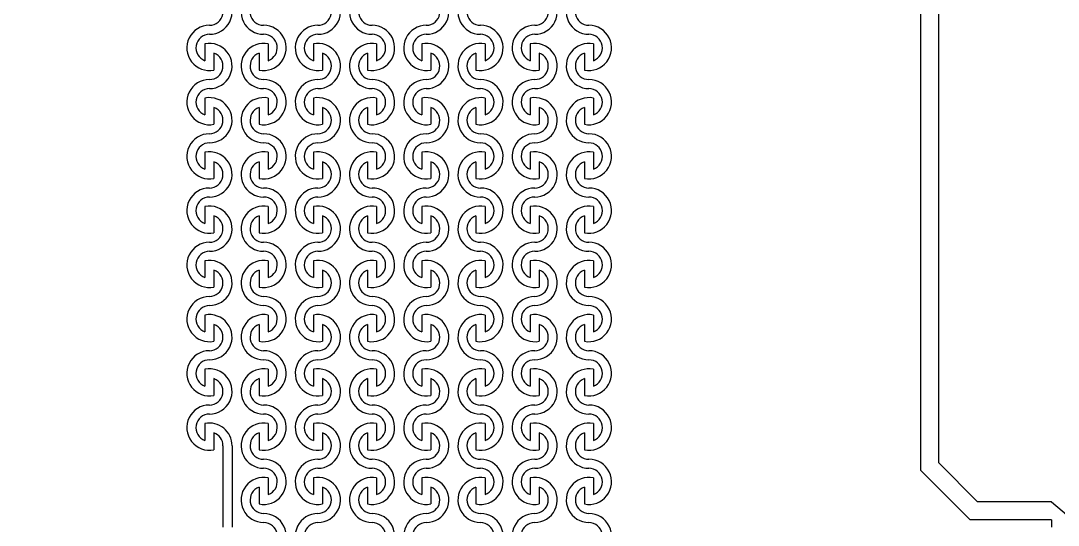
# Model space of a CAD drawing. Header units: millimetres. Extents: x 45556 to 173556, y 25313 to 153313.
# Drawn here: x 132211 to 137952, y 75423 to 78213 of the extents above; entities that cross this region are included whole.
import ezdxf

# ---------------------------------------------------------------- set-up
doc = ezdxf.new("R2010")
doc.units = ezdxf.units.MM
doc.layers.add('CLEAR', color=140, linetype='Continuous')

msp = doc.modelspace()

# ---------------------------------------------------------------- linework, layer by layer
for radius in [25000, 15000]:
    msp.add_circle((127056.2, 75313.2), radius)
at = {"layer": 'CLEAR'}
for p, q in [((137291.9, 75767.5), (137291.9, 81454.7)), ((137191.9, 75726.1), (137191.9, 81413.2)), ((133229.8, 78085.7), (133229.8, 77992.5)), ((133229.8, 78085.7), (133229.8, 77992.5)), ((133229.8, 78085.7), (133229.8, 77992.5)), ((133229.8, 78085.7), (133229.8, 77992.5)), ((133279.8, 78033.9), (133279.8, 77940.8)), ((133279.8, 78033.9), (133279.8, 77940.8)), ((133279.8, 78033.9), (133279.8, 77940.8)), ((133279.8, 78033.9), (133279.8, 77940.8)), ((133529.8, 78033.9), (133529.8, 77940.8)), ((133529.8, 78033.9), (133529.8, 77940.8)), ((133529.8, 78033.9), (133529.8, 77940.8)), ((133529.8, 78033.9), (133529.8, 77940.8)), ((133579.8, 78085.7), (133579.8, 77992.5)), ((133579.8, 78085.7), (133579.8, 77992.5)), ((133579.8, 78085.7), (133579.8, 77992.5)), ((133579.8, 78085.7), (133579.8, 77992.5)), ((133829.8, 78085.7), (133829.8, 77992.5)), ((133829.8, 78085.7), (133829.8, 77992.5)), ((133829.8, 78085.7), (133829.8, 77992.5)), ((133829.8, 78085.7), (133829.8, 77992.5)), ((133879.8, 78033.9), (133879.8, 77940.8)), ((133879.8, 78033.9), (133879.8, 77940.8)), ((133879.8, 78033.9), (133879.8, 77940.8)), ((133879.8, 78033.9), (133879.8, 77940.8)), ((134129.8, 78033.9), (134129.8, 77940.8)), ((134129.8, 78033.9), (134129.8, 77940.8)), ((134129.8, 78033.9), (134129.8, 77940.8)), ((134129.8, 78033.9), (134129.8, 77940.8)), ((134179.8, 78085.7), (134179.8, 77992.5)), ((134179.8, 78085.7), (134179.8, 77992.5)), ((134179.8, 78085.7), (134179.8, 77992.5)), ((134179.8, 78085.7), (134179.8, 77992.5)), ((134429.8, 78085.7), (134429.8, 77992.5)), ((134429.8, 78085.7), (134429.8, 77992.5)), ((134429.8, 78085.7), (134429.8, 77992.5)), ((134429.8, 78085.7), (134429.8, 77992.5)), ((134479.8, 78033.9), (134479.8, 77940.8)), ((134479.8, 78033.9), (134479.8, 77940.8)), ((134479.8, 78033.9), (134479.8, 77940.8)), ((134479.8, 78033.9), (134479.8, 77940.8)), ((134729.8, 78033.9), (134729.8, 77940.8)), ((134729.8, 78033.9), (134729.8, 77940.8)), ((134729.8, 78033.9), (134729.8, 77940.8)), ((134729.8, 78033.9), (134729.8, 77940.8)), ((134779.8, 78085.7), (134779.8, 77992.5)), ((134779.8, 78085.7), (134779.8, 77992.5)), ((134779.8, 78085.7), (134779.8, 77992.5)), ((134779.8, 78085.7), (134779.8, 77992.5)), ((135029.8, 78085.7), (135029.8, 77992.5)), ((135029.8, 78085.7), (135029.8, 77992.5)), ((135029.8, 78085.7), (135029.8, 77992.5)), ((135029.8, 78085.7), (135029.8, 77992.5)), ((135079.8, 78033.9), (135079.8, 77940.8)), ((135079.8, 78033.9), (135079.8, 77940.8)), ((135079.8, 78033.9), (135079.8, 77940.8)), ((135079.8, 78033.9), (135079.8, 77940.8)), ((135329.8, 78033.9), (135329.8, 77940.8)), ((135329.8, 78033.9), (135329.8, 77940.8)), ((135329.8, 78033.9), (135329.8, 77940.8)), ((135329.8, 78033.9), (135329.8, 77940.8)), ((135379.8, 78085.7), (135379.8, 77992.5)), ((135379.8, 78085.7), (135379.8, 77992.5)), ((135379.8, 78085.7), (135379.8, 77992.5)), ((135379.8, 78085.7), (135379.8, 77992.5)), ((133229.8, 77785.7), (133229.8, 77692.5)), ((133229.8, 77785.7), (133229.8, 77692.5)), ((133229.8, 77785.7), (133229.8, 77692.5)), ((133229.8, 77785.7), (133229.8, 77692.5)), ((133579.8, 77785.7), (133579.8, 77692.5)), ((133579.8, 77785.7), (133579.8, 77692.5)), ((133579.8, 77785.7), (133579.8, 77692.5)), ((133579.8, 77785.7), (133579.8, 77692.5)), ((133829.8, 77785.7), (133829.8, 77692.5)), ((133829.8, 77785.7), (133829.8, 77692.5)), ((133829.8, 77785.7), (133829.8, 77692.5)), ((133829.8, 77785.7), (133829.8, 77692.5)), ((134179.8, 77785.7), (134179.8, 77692.5)), ((134179.8, 77785.7), (134179.8, 77692.5)), ((134179.8, 77785.7), (134179.8, 77692.5)), ((134179.8, 77785.7), (134179.8, 77692.5)), ((134429.8, 77785.7), (134429.8, 77692.5)), ((134429.8, 77785.7), (134429.8, 77692.5)), ((134429.8, 77785.7), (134429.8, 77692.5)), ((134429.8, 77785.7), (134429.8, 77692.5)), ((134779.8, 77785.7), (134779.8, 77692.5)), ((134779.8, 77785.7), (134779.8, 77692.5)), ((134779.8, 77785.7), (134779.8, 77692.5)), ((134779.8, 77785.7), (134779.8, 77692.5)), ((135029.8, 77785.7), (135029.8, 77692.5)), ((135029.8, 77785.7), (135029.8, 77692.5)), ((135029.8, 77785.7), (135029.8, 77692.5)), ((135029.8, 77785.7), (135029.8, 77692.5)), ((135379.8, 77785.7), (135379.8, 77692.5)), ((135379.8, 77785.7), (135379.8, 77692.5)), ((135379.8, 77785.7), (135379.8, 77692.5)), ((135379.8, 77785.7), (135379.8, 77692.5)), ((133279.8, 77733.9), (133279.8, 77640.8)), ((133279.8, 77733.9), (133279.8, 77640.8)), ((133279.8, 77733.9), (133279.8, 77640.8)), ((133279.8, 77733.9), (133279.8, 77640.8)), ((133529.8, 77733.9), (133529.8, 77640.8)), ((133529.8, 77733.9), (133529.8, 77640.8)), ((133529.8, 77733.9), (133529.8, 77640.8)), ((133529.8, 77733.9), (133529.8, 77640.8)), ((133879.8, 77733.9), (133879.8, 77640.8)), ((133879.8, 77733.9), (133879.8, 77640.8)), ((133879.8, 77733.9), (133879.8, 77640.8)), ((133879.8, 77733.9), (133879.8, 77640.8)), ((134129.8, 77733.9), (134129.8, 77640.8)), ((134129.8, 77733.9), (134129.8, 77640.8)), ((134129.8, 77733.9), (134129.8, 77640.8)), ((134129.8, 77733.9), (134129.8, 77640.8)), ((134479.8, 77733.9), (134479.8, 77640.8)), ((134479.8, 77733.9), (134479.8, 77640.8)), ((134479.8, 77733.9), (134479.8, 77640.8)), ((134479.8, 77733.9), (134479.8, 77640.8)), ((134729.8, 77733.9), (134729.8, 77640.8)), ((134729.8, 77733.9), (134729.8, 77640.8)), ((134729.8, 77733.9), (134729.8, 77640.8)), ((134729.8, 77733.9), (134729.8, 77640.8)), ((135079.8, 77733.9), (135079.8, 77640.8)), ((135079.8, 77733.9), (135079.8, 77640.8)), ((135079.8, 77733.9), (135079.8, 77640.8)), ((135079.8, 77733.9), (135079.8, 77640.8)), ((135329.8, 77733.9), (135329.8, 77640.8)), ((135329.8, 77733.9), (135329.8, 77640.8)), ((135329.8, 77733.9), (135329.8, 77640.8)), ((135329.8, 77733.9), (135329.8, 77640.8)), ((133229.8, 77485.7), (133229.8, 77392.5)), ((133229.8, 77485.7), (133229.8, 77392.5)), ((133229.8, 77485.7), (133229.8, 77392.5)), ((133229.8, 77485.7), (133229.8, 77392.5)), ((133579.8, 77485.7), (133579.8, 77392.5)), ((133579.8, 77485.7), (133579.8, 77392.5)), ((133579.8, 77485.7), (133579.8, 77392.5)), ((133579.8, 77485.7), (133579.8, 77392.5)), ((133829.8, 77485.7), (133829.8, 77392.5)), ((133829.8, 77485.7), (133829.8, 77392.5)), ((133829.8, 77485.7), (133829.8, 77392.5)), ((133829.8, 77485.7), (133829.8, 77392.5)), ((134179.8, 77485.7), (134179.8, 77392.5)), ((134179.8, 77485.7), (134179.8, 77392.5)), ((134179.8, 77485.7), (134179.8, 77392.5)), ((134179.8, 77485.7), (134179.8, 77392.5)), ((134429.8, 77485.7), (134429.8, 77392.5)), ((134429.8, 77485.7), (134429.8, 77392.5)), ((134429.8, 77485.7), (134429.8, 77392.5)), ((134429.8, 77485.7), (134429.8, 77392.5)), ((134779.8, 77485.7), (134779.8, 77392.5)), ((134779.8, 77485.7), (134779.8, 77392.5)), ((134779.8, 77485.7), (134779.8, 77392.5)), ((134779.8, 77485.7), (134779.8, 77392.5)), ((135029.8, 77485.7), (135029.8, 77392.5)), ((135029.8, 77485.7), (135029.8, 77392.5)), ((135029.8, 77485.7), (135029.8, 77392.5)), ((135029.8, 77485.7), (135029.8, 77392.5)), ((135379.8, 77485.7), (135379.8, 77392.5)), ((135379.8, 77485.7), (135379.8, 77392.5)), ((135379.8, 77485.7), (135379.8, 77392.5)), ((135379.8, 77485.7), (135379.8, 77392.5)), ((133279.8, 77433.9), (133279.8, 77340.8)), ((133279.8, 77433.9), (133279.8, 77340.8)), ((133279.8, 77433.9), (133279.8, 77340.8)), ((133279.8, 77433.9), (133279.8, 77340.8)), ((133529.8, 77433.9), (133529.8, 77340.8)), ((133529.8, 77433.9), (133529.8, 77340.8)), ((133529.8, 77433.9), (133529.8, 77340.8)), ((133529.8, 77433.9), (133529.8, 77340.8)), ((133879.8, 77433.9), (133879.8, 77340.8)), ((133879.8, 77433.9), (133879.8, 77340.8)), ((133879.8, 77433.9), (133879.8, 77340.8)), ((133879.8, 77433.9), (133879.8, 77340.8)), ((134129.8, 77433.9), (134129.8, 77340.8)), ((134129.8, 77433.9), (134129.8, 77340.8)), ((134129.8, 77433.9), (134129.8, 77340.8)), ((134129.8, 77433.9), (134129.8, 77340.8)), ((134479.8, 77433.9), (134479.8, 77340.8)), ((134479.8, 77433.9), (134479.8, 77340.8)), ((134479.8, 77433.9), (134479.8, 77340.8)), ((134479.8, 77433.9), (134479.8, 77340.8)), ((134729.8, 77433.9), (134729.8, 77340.8)), ((134729.8, 77433.9), (134729.8, 77340.8)), ((134729.8, 77433.9), (134729.8, 77340.8)), ((134729.8, 77433.9), (134729.8, 77340.8)), ((135079.8, 77433.9), (135079.8, 77340.8)), ((135079.8, 77433.9), (135079.8, 77340.8)), ((135079.8, 77433.9), (135079.8, 77340.8)), ((135079.8, 77433.9), (135079.8, 77340.8)), ((135329.8, 77433.9), (135329.8, 77340.8)), ((135329.8, 77433.9), (135329.8, 77340.8)), ((135329.8, 77433.9), (135329.8, 77340.8)), ((135329.8, 77433.9), (135329.8, 77340.8)), ((133229.8, 77185.7), (133229.8, 77092.5)), ((133229.8, 77185.7), (133229.8, 77092.5)), ((133229.8, 77185.7), (133229.8, 77092.5)), ((133229.8, 77185.7), (133229.8, 77092.5)), ((133579.8, 77185.7), (133579.8, 77092.5)), ((133579.8, 77185.7), (133579.8, 77092.5)), ((133579.8, 77185.7), (133579.8, 77092.5)), ((133579.8, 77185.7), (133579.8, 77092.5)), ((133829.8, 77185.7), (133829.8, 77092.5)), ((133829.8, 77185.7), (133829.8, 77092.5)), ((133829.8, 77185.7), (133829.8, 77092.5)), ((133829.8, 77185.7), (133829.8, 77092.5)), ((134179.8, 77185.7), (134179.8, 77092.5)), ((134179.8, 77185.7), (134179.8, 77092.5)), ((134179.8, 77185.7), (134179.8, 77092.5)), ((134179.8, 77185.7), (134179.8, 77092.5)), ((134429.8, 77185.7), (134429.8, 77092.5)), ((134429.8, 77185.7), (134429.8, 77092.5)), ((134429.8, 77185.7), (134429.8, 77092.5)), ((134429.8, 77185.7), (134429.8, 77092.5)), ((134779.8, 77185.7), (134779.8, 77092.5)), ((134779.8, 77185.7), (134779.8, 77092.5)), ((134779.8, 77185.7), (134779.8, 77092.5)), ((134779.8, 77185.7), (134779.8, 77092.5)), ((135029.8, 77185.7), (135029.8, 77092.5)), ((135029.8, 77185.7), (135029.8, 77092.5)), ((135029.8, 77185.7), (135029.8, 77092.5)), ((135029.8, 77185.7), (135029.8, 77092.5)), ((135379.8, 77185.7), (135379.8, 77092.5)), ((135379.8, 77185.7), (135379.8, 77092.5)), ((135379.8, 77185.7), (135379.8, 77092.5)), ((135379.8, 77185.7), (135379.8, 77092.5)), ((133279.8, 77133.9), (133279.8, 77040.8)), ((133279.8, 77133.9), (133279.8, 77040.8)), ((133279.8, 77133.9), (133279.8, 77040.8)), ((133279.8, 77133.9), (133279.8, 77040.8)), ((133529.8, 77133.9), (133529.8, 77040.8)), ((133529.8, 77133.9), (133529.8, 77040.8)), ((133529.8, 77133.9), (133529.8, 77040.8)), ((133529.8, 77133.9), (133529.8, 77040.8)), ((133879.8, 77133.9), (133879.8, 77040.8)), ((133879.8, 77133.9), (133879.8, 77040.8)), ((133879.8, 77133.9), (133879.8, 77040.8)), ((133879.8, 77133.9), (133879.8, 77040.8)), ((134129.8, 77133.9), (134129.8, 77040.8)), ((134129.8, 77133.9), (134129.8, 77040.8)), ((134129.8, 77133.9), (134129.8, 77040.8)), ((134129.8, 77133.9), (134129.8, 77040.8)), ((134479.8, 77133.9), (134479.8, 77040.8)), ((134479.8, 77133.9), (134479.8, 77040.8)), ((134479.8, 77133.9), (134479.8, 77040.8)), ((134479.8, 77133.9), (134479.8, 77040.8)), ((134729.8, 77133.9), (134729.8, 77040.8)), ((134729.8, 77133.9), (134729.8, 77040.8)), ((134729.8, 77133.9), (134729.8, 77040.8)), ((134729.8, 77133.9), (134729.8, 77040.8)), ((135079.8, 77133.9), (135079.8, 77040.8)), ((135079.8, 77133.9), (135079.8, 77040.8)), ((135079.8, 77133.9), (135079.8, 77040.8)), ((135079.8, 77133.9), (135079.8, 77040.8)), ((135329.8, 77133.9), (135329.8, 77040.8)), ((135329.8, 77133.9), (135329.8, 77040.8)), ((135329.8, 77133.9), (135329.8, 77040.8)), ((135329.8, 77133.9), (135329.8, 77040.8)), ((133229.8, 76885.7), (133229.8, 76792.5)), ((133229.8, 76885.7), (133229.8, 76792.5)), ((133229.8, 76885.7), (133229.8, 76792.5)), ((133229.8, 76885.7), (133229.8, 76792.5)), ((133579.8, 76885.7), (133579.8, 76792.5)), ((133579.8, 76885.7), (133579.8, 76792.5)), ((133579.8, 76885.7), (133579.8, 76792.5)), ((133579.8, 76885.7), (133579.8, 76792.5)), ((133829.8, 76885.7), (133829.8, 76792.5)), ((133829.8, 76885.7), (133829.8, 76792.5)), ((133829.8, 76885.7), (133829.8, 76792.5)), ((133829.8, 76885.7), (133829.8, 76792.5)), ((134179.8, 76885.7), (134179.8, 76792.5)), ((134179.8, 76885.7), (134179.8, 76792.5)), ((134179.8, 76885.7), (134179.8, 76792.5)), ((134179.8, 76885.7), (134179.8, 76792.5)), ((134429.8, 76885.7), (134429.8, 76792.5)), ((134429.8, 76885.7), (134429.8, 76792.5)), ((134429.8, 76885.7), (134429.8, 76792.5)), ((134429.8, 76885.7), (134429.8, 76792.5)), ((134779.8, 76885.7), (134779.8, 76792.5)), ((134779.8, 76885.7), (134779.8, 76792.5)), ((134779.8, 76885.7), (134779.8, 76792.5)), ((134779.8, 76885.7), (134779.8, 76792.5)), ((135029.8, 76885.7), (135029.8, 76792.5)), ((135029.8, 76885.7), (135029.8, 76792.5)), ((135029.8, 76885.7), (135029.8, 76792.5)), ((135029.8, 76885.7), (135029.8, 76792.5)), ((135379.8, 76885.7), (135379.8, 76792.5)), ((135379.8, 76885.7), (135379.8, 76792.5)), ((135379.8, 76885.7), (135379.8, 76792.5)), ((135379.8, 76885.7), (135379.8, 76792.5)), ((133279.8, 76833.9), (133279.8, 76740.8)), ((133279.8, 76833.9), (133279.8, 76740.8)), ((133279.8, 76833.9), (133279.8, 76740.8)), ((133279.8, 76833.9), (133279.8, 76740.8)), ((133529.8, 76833.9), (133529.8, 76740.8)), ((133529.8, 76833.9), (133529.8, 76740.8)), ((133529.8, 76833.9), (133529.8, 76740.8)), ((133529.8, 76833.9), (133529.8, 76740.8)), ((133879.8, 76833.9), (133879.8, 76740.8)), ((133879.8, 76833.9), (133879.8, 76740.8)), ((133879.8, 76833.9), (133879.8, 76740.8)), ((133879.8, 76833.9), (133879.8, 76740.8)), ((134129.8, 76833.9), (134129.8, 76740.8)), ((134129.8, 76833.9), (134129.8, 76740.8)), ((134129.8, 76833.9), (134129.8, 76740.8)), ((134129.8, 76833.9), (134129.8, 76740.8)), ((134479.8, 76833.9), (134479.8, 76740.8)), ((134479.8, 76833.9), (134479.8, 76740.8)), ((134479.8, 76833.9), (134479.8, 76740.8)), ((134479.8, 76833.9), (134479.8, 76740.8)), ((134729.8, 76833.9), (134729.8, 76740.8)), ((134729.8, 76833.9), (134729.8, 76740.8)), ((134729.8, 76833.9), (134729.8, 76740.8)), ((134729.8, 76833.9), (134729.8, 76740.8)), ((135079.8, 76833.9), (135079.8, 76740.8)), ((135079.8, 76833.9), (135079.8, 76740.8)), ((135079.8, 76833.9), (135079.8, 76740.8)), ((135079.8, 76833.9), (135079.8, 76740.8)), ((135329.8, 76833.9), (135329.8, 76740.8)), ((135329.8, 76833.9), (135329.8, 76740.8)), ((135329.8, 76833.9), (135329.8, 76740.8)), ((135329.8, 76833.9), (135329.8, 76740.8)), ((133229.8, 76585.7), (133229.8, 76492.5)), ((133229.8, 76585.7), (133229.8, 76492.5)), ((133229.8, 76585.7), (133229.8, 76492.5)), ((133229.8, 76585.7), (133229.8, 76492.5)), ((133579.8, 76585.7), (133579.8, 76492.5)), ((133579.8, 76585.7), (133579.8, 76492.5)), ((133579.8, 76585.7), (133579.8, 76492.5)), ((133579.8, 76585.7), (133579.8, 76492.5)), ((133829.8, 76585.7), (133829.8, 76492.5)), ((133829.8, 76585.7), (133829.8, 76492.5)), ((133829.8, 76585.7), (133829.8, 76492.5)), ((133829.8, 76585.7), (133829.8, 76492.5)), ((134179.8, 76585.7), (134179.8, 76492.5)), ((134179.8, 76585.7), (134179.8, 76492.5)), ((134179.8, 76585.7), (134179.8, 76492.5)), ((134179.8, 76585.7), (134179.8, 76492.5)), ((134429.8, 76585.7), (134429.8, 76492.5)), ((134429.8, 76585.7), (134429.8, 76492.5)), ((134429.8, 76585.7), (134429.8, 76492.5)), ((134429.8, 76585.7), (134429.8, 76492.5)), ((134779.8, 76585.7), (134779.8, 76492.5)), ((134779.8, 76585.7), (134779.8, 76492.5)), ((134779.8, 76585.7), (134779.8, 76492.5)), ((134779.8, 76585.7), (134779.8, 76492.5)), ((135029.8, 76585.7), (135029.8, 76492.5)), ((135029.8, 76585.7), (135029.8, 76492.5)), ((135029.8, 76585.7), (135029.8, 76492.5)), ((135029.8, 76585.7), (135029.8, 76492.5)), ((135379.8, 76585.7), (135379.8, 76492.5)), ((135379.8, 76585.7), (135379.8, 76492.5)), ((135379.8, 76585.7), (135379.8, 76492.5)), ((135379.8, 76585.7), (135379.8, 76492.5)), ((133279.8, 76533.9), (133279.8, 76440.8)), ((133279.8, 76533.9), (133279.8, 76440.8)), ((133279.8, 76533.9), (133279.8, 76440.8)), ((133279.8, 76533.9), (133279.8, 76440.8)), ((133529.8, 76533.9), (133529.8, 76440.8)), ((133529.8, 76533.9), (133529.8, 76440.8)), ((133529.8, 76533.9), (133529.8, 76440.8)), ((133529.8, 76533.9), (133529.8, 76440.8)), ((133879.8, 76533.9), (133879.8, 76440.8)), ((133879.8, 76533.9), (133879.8, 76440.8)), ((133879.8, 76533.9), (133879.8, 76440.8)), ((133879.8, 76533.9), (133879.8, 76440.8)), ((134129.8, 76533.9), (134129.8, 76440.8)), ((134129.8, 76533.9), (134129.8, 76440.8)), ((134129.8, 76533.9), (134129.8, 76440.8)), ((134129.8, 76533.9), (134129.8, 76440.8)), ((134479.8, 76533.9), (134479.8, 76440.8)), ((134479.8, 76533.9), (134479.8, 76440.8)), ((134479.8, 76533.9), (134479.8, 76440.8)), ((134479.8, 76533.9), (134479.8, 76440.8)), ((134729.8, 76533.9), (134729.8, 76440.8)), ((134729.8, 76533.9), (134729.8, 76440.8)), ((134729.8, 76533.9), (134729.8, 76440.8)), ((134729.8, 76533.9), (134729.8, 76440.8)), ((135079.8, 76533.9), (135079.8, 76440.8)), ((135079.8, 76533.9), (135079.8, 76440.8)), ((135079.8, 76533.9), (135079.8, 76440.8)), ((135079.8, 76533.9), (135079.8, 76440.8)), ((135329.8, 76533.9), (135329.8, 76440.8)), ((135329.8, 76533.9), (135329.8, 76440.8)), ((135329.8, 76533.9), (135329.8, 76440.8)), ((135329.8, 76533.9), (135329.8, 76440.8)), ((133229.8, 76285.7), (133229.8, 76192.5)), ((133229.8, 76285.7), (133229.8, 76192.5)), ((133229.8, 76285.7), (133229.8, 76192.5)), ((133229.8, 76285.7), (133229.8, 76192.5)), ((133579.8, 76285.7), (133579.8, 76192.5)), ((133579.8, 76285.7), (133579.8, 76192.5)), ((133579.8, 76285.7), (133579.8, 76192.5)), ((133579.8, 76285.7), (133579.8, 76192.5)), ((133829.8, 76285.7), (133829.8, 76192.5)), ((133829.8, 76285.7), (133829.8, 76192.5)), ((133829.8, 76285.7), (133829.8, 76192.5)), ((133829.8, 76285.7), (133829.8, 76192.5)), ((134179.8, 76285.7), (134179.8, 76192.5)), ((134179.8, 76285.7), (134179.8, 76192.5)), ((134179.8, 76285.7), (134179.8, 76192.5)), ((134179.8, 76285.7), (134179.8, 76192.5)), ((134429.8, 76285.7), (134429.8, 76192.5)), ((134429.8, 76285.7), (134429.8, 76192.5)), ((134429.8, 76285.7), (134429.8, 76192.5)), ((134429.8, 76285.7), (134429.8, 76192.5)), ((134779.8, 76285.7), (134779.8, 76192.5)), ((134779.8, 76285.7), (134779.8, 76192.5)), ((134779.8, 76285.7), (134779.8, 76192.5)), ((134779.8, 76285.7), (134779.8, 76192.5)), ((135029.8, 76285.7), (135029.8, 76192.5)), ((135029.8, 76285.7), (135029.8, 76192.5)), ((135029.8, 76285.7), (135029.8, 76192.5)), ((135029.8, 76285.7), (135029.8, 76192.5)), ((135379.8, 76285.7), (135379.8, 76192.5)), ((135379.8, 76285.7), (135379.8, 76192.5)), ((135379.8, 76285.7), (135379.8, 76192.5)), ((135379.8, 76285.7), (135379.8, 76192.5)), ((133279.8, 76233.9), (133279.8, 76140.8)), ((133279.8, 76233.9), (133279.8, 76140.8)), ((133279.8, 76233.9), (133279.8, 76140.8)), ((133279.8, 76233.9), (133279.8, 76140.8)), ((133529.8, 76233.9), (133529.8, 76140.8)), ((133529.8, 76233.9), (133529.8, 76140.8)), ((133529.8, 76233.9), (133529.8, 76140.8)), ((133529.8, 76233.9), (133529.8, 76140.8)), ((133879.8, 76233.9), (133879.8, 76140.8)), ((133879.8, 76233.9), (133879.8, 76140.8)), ((133879.8, 76233.9), (133879.8, 76140.8)), ((133879.8, 76233.9), (133879.8, 76140.8)), ((134129.8, 76233.9), (134129.8, 76140.8)), ((134129.8, 76233.9), (134129.8, 76140.8)), ((134129.8, 76233.9), (134129.8, 76140.8)), ((134129.8, 76233.9), (134129.8, 76140.8)), ((134479.8, 76233.9), (134479.8, 76140.8)), ((134479.8, 76233.9), (134479.8, 76140.8)), ((134479.8, 76233.9), (134479.8, 76140.8)), ((134479.8, 76233.9), (134479.8, 76140.8)), ((134729.8, 76233.9), (134729.8, 76140.8)), ((134729.8, 76233.9), (134729.8, 76140.8)), ((134729.8, 76233.9), (134729.8, 76140.8)), ((134729.8, 76233.9), (134729.8, 76140.8)), ((135079.8, 76233.9), (135079.8, 76140.8)), ((135079.8, 76233.9), (135079.8, 76140.8)), ((135079.8, 76233.9), (135079.8, 76140.8)), ((135079.8, 76233.9), (135079.8, 76140.8)), ((135329.8, 76233.9), (135329.8, 76140.8)), ((135329.8, 76233.9), (135329.8, 76140.8)), ((135329.8, 76233.9), (135329.8, 76140.8)), ((135329.8, 76233.9), (135329.8, 76140.8)), ((133229.8, 75985.7), (133229.8, 75892.5)), ((133229.8, 75985.7), (133229.8, 75892.5)), ((133229.8, 75985.7), (133229.8, 75892.5)), ((133229.8, 75985.7), (133229.8, 75892.5)), ((133579.8, 75985.7), (133579.8, 75892.5)), ((133579.8, 75985.7), (133579.8, 75892.5)), ((133579.8, 75985.7), (133579.8, 75892.5)), ((133579.8, 75985.7), (133579.8, 75892.5)), ((133829.8, 75985.7), (133829.8, 75892.5)), ((133829.8, 75985.7), (133829.8, 75892.5)), ((133829.8, 75985.7), (133829.8, 75892.5)), ((133829.8, 75985.7), (133829.8, 75892.5)), ((134179.8, 75985.7), (134179.8, 75892.5)), ((134179.8, 75985.7), (134179.8, 75892.5)), ((134179.8, 75985.7), (134179.8, 75892.5)), ((134179.8, 75985.7), (134179.8, 75892.5)), ((134429.8, 75985.7), (134429.8, 75892.5)), ((134429.8, 75985.7), (134429.8, 75892.5)), ((134429.8, 75985.7), (134429.8, 75892.5)), ((134429.8, 75985.7), (134429.8, 75892.5)), ((134779.8, 75985.7), (134779.8, 75892.5)), ((134779.8, 75985.7), (134779.8, 75892.5)), ((134779.8, 75985.7), (134779.8, 75892.5)), ((134779.8, 75985.7), (134779.8, 75892.5)), ((135029.8, 75985.7), (135029.8, 75892.5)), ((135029.8, 75985.7), (135029.8, 75892.5)), ((135029.8, 75985.7), (135029.8, 75892.5)), ((135029.8, 75985.7), (135029.8, 75892.5)), ((135379.8, 75985.7), (135379.8, 75892.5)), ((135379.8, 75985.7), (135379.8, 75892.5)), ((135379.8, 75985.7), (135379.8, 75892.5)), ((135379.8, 75985.7), (135379.8, 75892.5)), ((133279.8, 75933.9), (133279.8, 75840.8)), ((133279.8, 75933.9), (133279.8, 75840.8)), ((133279.8, 75933.9), (133279.8, 75840.8)), ((133279.8, 75933.9), (133279.8, 75840.8)), ((133529.8, 75933.9), (133529.8, 75840.8)), ((133529.8, 75933.9), (133529.8, 75840.8)), ((133529.8, 75933.9), (133529.8, 75840.8)), ((133529.8, 75933.9), (133529.8, 75840.8)), ((133879.8, 75933.9), (133879.8, 75840.8)), ((133879.8, 75933.9), (133879.8, 75840.8)), ((133879.8, 75933.9), (133879.8, 75840.8)), ((133879.8, 75933.9), (133879.8, 75840.8)), ((134129.8, 75933.9), (134129.8, 75840.8)), ((134129.8, 75933.9), (134129.8, 75840.8)), ((134129.8, 75933.9), (134129.8, 75840.8)), ((134129.8, 75933.9), (134129.8, 75840.8)), ((134479.8, 75933.9), (134479.8, 75840.8)), ((134479.8, 75933.9), (134479.8, 75840.8)), ((134479.8, 75933.9), (134479.8, 75840.8)), ((134479.8, 75933.9), (134479.8, 75840.8)), ((134729.8, 75933.9), (134729.8, 75840.8)), ((134729.8, 75933.9), (134729.8, 75840.8)), ((134729.8, 75933.9), (134729.8, 75840.8)), ((134729.8, 75933.9), (134729.8, 75840.8)), ((135079.8, 75933.9), (135079.8, 75840.8)), ((135079.8, 75933.9), (135079.8, 75840.8)), ((135079.8, 75933.9), (135079.8, 75840.8)), ((135079.8, 75933.9), (135079.8, 75840.8)), ((135329.8, 75933.9), (135329.8, 75840.8)), ((135329.8, 75933.9), (135329.8, 75840.8)), ((135329.8, 75933.9), (135329.8, 75840.8)), ((135329.8, 75933.9), (135329.8, 75840.8)), ((133329.8, 75863.2), (133329.8, 75413.2)), ((133379.8, 75863.2), (133379.8, 75413.2)), ((137506.2, 75553.2), (137291.9, 75767.5)), ((133579.8, 75685.7), (133579.8, 75592.5)), ((133579.8, 75685.7), (133579.8, 75592.5)), ((133579.8, 75685.7), (133579.8, 75592.5)), ((133579.8, 75685.7), (133579.8, 75592.5)), ((133829.8, 75685.7), (133829.8, 75592.5)), ((133829.8, 75685.7), (133829.8, 75592.5)), ((133829.8, 75685.7), (133829.8, 75592.5)), ((133829.8, 75685.7), (133829.8, 75592.5)), ((134179.8, 75685.7), (134179.8, 75592.5)), ((134179.8, 75685.7), (134179.8, 75592.5)), ((134179.8, 75685.7), (134179.8, 75592.5)), ((134179.8, 75685.7), (134179.8, 75592.5)), ((134429.8, 75685.7), (134429.8, 75592.5)), ((134429.8, 75685.7), (134429.8, 75592.5)), ((134429.8, 75685.7), (134429.8, 75592.5)), ((134429.8, 75685.7), (134429.8, 75592.5)), ((134779.8, 75685.7), (134779.8, 75592.5)), ((134779.8, 75685.7), (134779.8, 75592.5)), ((134779.8, 75685.7), (134779.8, 75592.5)), ((134779.8, 75685.7), (134779.8, 75592.5)), ((135029.8, 75685.7), (135029.8, 75592.5)), ((135029.8, 75685.7), (135029.8, 75592.5)), ((135029.8, 75685.7), (135029.8, 75592.5)), ((135029.8, 75685.7), (135029.8, 75592.5)), ((135379.8, 75685.7), (135379.8, 75592.5)), ((135379.8, 75685.7), (135379.8, 75592.5)), ((135379.8, 75685.7), (135379.8, 75592.5)), ((135379.8, 75685.7), (135379.8, 75592.5)), ((137464.8, 75453.2), (137191.9, 75726.1)), ((133529.8, 75633.9), (133529.8, 75540.8)), ((133529.8, 75633.9), (133529.8, 75540.8)), ((133529.8, 75633.9), (133529.8, 75540.8)), ((133529.8, 75633.9), (133529.8, 75540.8)), ((133879.8, 75633.9), (133879.8, 75540.8)), ((133879.8, 75633.9), (133879.8, 75540.8)), ((133879.8, 75633.9), (133879.8, 75540.8)), ((133879.8, 75633.9), (133879.8, 75540.8)), ((134129.8, 75633.9), (134129.8, 75540.8)), ((134129.8, 75633.9), (134129.8, 75540.8)), ((134129.8, 75633.9), (134129.8, 75540.8)), ((134129.8, 75633.9), (134129.8, 75540.8)), ((134479.8, 75633.9), (134479.8, 75540.8)), ((134479.8, 75633.9), (134479.8, 75540.8)), ((134479.8, 75633.9), (134479.8, 75540.8)), ((134479.8, 75633.9), (134479.8, 75540.8)), ((134729.8, 75633.9), (134729.8, 75540.8)), ((134729.8, 75633.9), (134729.8, 75540.8)), ((134729.8, 75633.9), (134729.8, 75540.8)), ((134729.8, 75633.9), (134729.8, 75540.8)), ((135079.8, 75633.9), (135079.8, 75540.8)), ((135079.8, 75633.9), (135079.8, 75540.8)), ((135079.8, 75633.9), (135079.8, 75540.8)), ((135079.8, 75633.9), (135079.8, 75540.8)), ((135329.8, 75633.9), (135329.8, 75540.8)), ((135329.8, 75633.9), (135329.8, 75540.8)), ((135329.8, 75633.9), (135329.8, 75540.8)), ((135329.8, 75633.9), (135329.8, 75540.8)), ((137914.8, 75553.2), (137506.2, 75553.2)), ((137914.8, 75553.2), (138057.8, 75433.2)), ((137914.8, 75453.2), (137464.8, 75453.2)), ((137914.8, 75453.2), (137914.8, 75413.2))]:
    msp.add_line(p, q, dxfattribs=at)
for centre, radius, start, end in [((133254.8, 78263.2), 125, 270, 101.53696), ((133254.8, 78263.2), 125, 270, 101.53696), ((133554.8, 78263.2), 125, 78.46304, 270), ((133554.8, 78263.2), 125, 78.46304, 270), ((133854.8, 78263.2), 125, 270, 101.53696), ((133854.8, 78263.2), 125, 270, 101.53696), ((134154.8, 78263.2), 125, 78.46304, 270), ((134154.8, 78263.2), 125, 78.46304, 270), ((134454.8, 78263.2), 125, 270, 101.53696), ((134454.8, 78263.2), 125, 270, 101.53696), ((134754.8, 78263.2), 125, 78.46304, 270), ((134754.8, 78263.2), 125, 78.46304, 270), ((135054.8, 78263.2), 125, 270, 101.53696), ((135054.8, 78263.2), 125, 270, 101.53696), ((135354.8, 78263.2), 125, 78.46304, 270), ((135354.8, 78263.2), 125, 78.46304, 270), ((133254.8, 78263.2), 75, 270, 70.52878), ((133254.8, 78263.2), 75, 270, 70.52878), ((133554.8, 78263.2), 75, 109.47122, 270), ((133554.8, 78263.2), 75, 109.47122, 270), ((133854.8, 78263.2), 75, 270, 70.52878), ((133854.8, 78263.2), 75, 270, 70.52878), ((134154.8, 78263.2), 75, 109.47122, 270), ((134154.8, 78263.2), 75, 109.47122, 270), ((134454.8, 78263.2), 75, 270, 70.52878), ((134454.8, 78263.2), 75, 270, 70.52878), ((134754.8, 78263.2), 75, 109.47122, 270), ((134754.8, 78263.2), 75, 109.47122, 270), ((135054.8, 78263.2), 75, 270, 70.52878), ((135054.8, 78263.2), 75, 270, 70.52878), ((135354.8, 78263.2), 75, 109.47122, 270), ((135354.8, 78263.2), 75, 109.47122, 270), ((133254.8, 78063.2), 125, 90, 281.53696), ((133254.8, 78063.2), 125, 90, 281.53696), ((133554.8, 78063.2), 125, 258.46304, 90), ((133554.8, 78063.2), 125, 258.46304, 90), ((133854.8, 78063.2), 125, 90, 281.53696), ((133854.8, 78063.2), 125, 90, 281.53696), ((134154.8, 78063.2), 125, 258.46304, 90), ((134154.8, 78063.2), 125, 258.46304, 90), ((134454.8, 78063.2), 125, 90, 281.53696), ((134454.8, 78063.2), 125, 90, 281.53696), ((134754.8, 78063.2), 125, 258.46304, 90), ((134754.8, 78063.2), 125, 258.46304, 90), ((135054.8, 78063.2), 125, 90, 281.53696), ((135054.8, 78063.2), 125, 90, 281.53696), ((135354.8, 78063.2), 125, 258.46304, 90), ((135354.8, 78063.2), 125, 258.46304, 90), ((133254.8, 78063.2), 75, 90, 250.52878), ((133254.8, 78063.2), 75, 90, 250.52878), ((133254.8, 77963.2), 125, 270, 101.53696), ((133254.8, 77963.2), 125, 270, 101.53696), ((133554.8, 77963.2), 125, 78.46304, 270), ((133554.8, 77963.2), 125, 78.46304, 270), ((133554.8, 78063.2), 75, 289.47122, 90), ((133554.8, 78063.2), 75, 289.47122, 90), ((133854.8, 78063.2), 75, 90, 250.52878), ((133854.8, 78063.2), 75, 90, 250.52878), ((133854.8, 77963.2), 125, 270, 101.53696), ((133854.8, 77963.2), 125, 270, 101.53696), ((134154.8, 77963.2), 125, 78.46304, 270), ((134154.8, 77963.2), 125, 78.46304, 270), ((134154.8, 78063.2), 75, 289.47122, 90), ((134154.8, 78063.2), 75, 289.47122, 90), ((134454.8, 78063.2), 75, 90, 250.52878), ((134454.8, 78063.2), 75, 90, 250.52878), ((134454.8, 77963.2), 125, 270, 101.53696), ((134454.8, 77963.2), 125, 270, 101.53696), ((134754.8, 77963.2), 125, 78.46304, 270), ((134754.8, 77963.2), 125, 78.46304, 270), ((134754.8, 78063.2), 75, 289.47122, 90), ((134754.8, 78063.2), 75, 289.47122, 90), ((135054.8, 78063.2), 75, 90, 250.52878), ((135054.8, 78063.2), 75, 90, 250.52878), ((135054.8, 77963.2), 125, 270, 101.53696), ((135054.8, 77963.2), 125, 270, 101.53696), ((135354.8, 77963.2), 125, 78.46304, 270), ((135354.8, 77963.2), 125, 78.46304, 270), ((135354.8, 78063.2), 75, 289.47122, 90), ((135354.8, 78063.2), 75, 289.47122, 90), ((133254.8, 77963.2), 75, 270, 70.52878), ((133254.8, 77963.2), 75, 270, 70.52878), ((133554.8, 77963.2), 75, 109.47122, 270), ((133554.8, 77963.2), 75, 109.47122, 270), ((133854.8, 77963.2), 75, 270, 70.52878), ((133854.8, 77963.2), 75, 270, 70.52878), ((134154.8, 77963.2), 75, 109.47122, 270), ((134154.8, 77963.2), 75, 109.47122, 270), ((134454.8, 77963.2), 75, 270, 70.52878), ((134454.8, 77963.2), 75, 270, 70.52878), ((134754.8, 77963.2), 75, 109.47122, 270), ((134754.8, 77963.2), 75, 109.47122, 270), ((135054.8, 77963.2), 75, 270, 70.52878), ((135054.8, 77963.2), 75, 270, 70.52878), ((135354.8, 77963.2), 75, 109.47122, 270), ((135354.8, 77963.2), 75, 109.47122, 270), ((133254.8, 77763.2), 125, 90, 281.53696), ((133254.8, 77763.2), 125, 90, 281.53696), ((133554.8, 77763.2), 125, 258.46304, 90), ((133554.8, 77763.2), 125, 258.46304, 90), ((133854.8, 77763.2), 125, 90, 281.53696), ((133854.8, 77763.2), 125, 90, 281.53696), ((134154.8, 77763.2), 125, 258.46304, 90), ((134154.8, 77763.2), 125, 258.46304, 90), ((134454.8, 77763.2), 125, 90, 281.53696), ((134454.8, 77763.2), 125, 90, 281.53696), ((134754.8, 77763.2), 125, 258.46304, 90), ((134754.8, 77763.2), 125, 258.46304, 90), ((135054.8, 77763.2), 125, 90, 281.53696), ((135054.8, 77763.2), 125, 90, 281.53696), ((135354.8, 77763.2), 125, 258.46304, 90), ((135354.8, 77763.2), 125, 258.46304, 90), ((133254.8, 77763.2), 75, 90, 250.52878), ((133254.8, 77763.2), 75, 90, 250.52878), ((133554.8, 77763.2), 75, 289.47122, 90), ((133554.8, 77763.2), 75, 289.47122, 90), ((133854.8, 77763.2), 75, 90, 250.52878), ((133854.8, 77763.2), 75, 90, 250.52878), ((134154.8, 77763.2), 75, 289.47122, 90), ((134154.8, 77763.2), 75, 289.47122, 90), ((134454.8, 77763.2), 75, 90, 250.52878), ((134454.8, 77763.2), 75, 90, 250.52878), ((134754.8, 77763.2), 75, 289.47122, 90), ((134754.8, 77763.2), 75, 289.47122, 90), ((135054.8, 77763.2), 75, 90, 250.52878), ((135054.8, 77763.2), 75, 90, 250.52878), ((135354.8, 77763.2), 75, 289.47122, 90), ((135354.8, 77763.2), 75, 289.47122, 90), ((133254.8, 77663.2), 125, 270, 101.53696), ((133254.8, 77663.2), 125, 270, 101.53696), ((133554.8, 77663.2), 125, 78.46304, 270), ((133554.8, 77663.2), 125, 78.46304, 270), ((133854.8, 77663.2), 125, 270, 101.53696), ((133854.8, 77663.2), 125, 270, 101.53696), ((134154.8, 77663.2), 125, 78.46304, 270), ((134154.8, 77663.2), 125, 78.46304, 270), ((134454.8, 77663.2), 125, 270, 101.53696), ((134454.8, 77663.2), 125, 270, 101.53696), ((134754.8, 77663.2), 125, 78.46304, 270), ((134754.8, 77663.2), 125, 78.46304, 270), ((135054.8, 77663.2), 125, 270, 101.53696), ((135054.8, 77663.2), 125, 270, 101.53696), ((135354.8, 77663.2), 125, 78.46304, 270), ((135354.8, 77663.2), 125, 78.46304, 270), ((133254.8, 77663.2), 75, 270, 70.52878), ((133254.8, 77663.2), 75, 270, 70.52878), ((133554.8, 77663.2), 75, 109.47122, 270), ((133554.8, 77663.2), 75, 109.47122, 270), ((133854.8, 77663.2), 75, 270, 70.52878), ((133854.8, 77663.2), 75, 270, 70.52878), ((134154.8, 77663.2), 75, 109.47122, 270), ((134154.8, 77663.2), 75, 109.47122, 270), ((134454.8, 77663.2), 75, 270, 70.52878), ((134454.8, 77663.2), 75, 270, 70.52878), ((134754.8, 77663.2), 75, 109.47122, 270), ((134754.8, 77663.2), 75, 109.47122, 270), ((135054.8, 77663.2), 75, 270, 70.52878), ((135054.8, 77663.2), 75, 270, 70.52878), ((135354.8, 77663.2), 75, 109.47122, 270), ((135354.8, 77663.2), 75, 109.47122, 270), ((133254.8, 77463.2), 125, 90, 281.53696), ((133254.8, 77463.2), 125, 90, 281.53696), ((133554.8, 77463.2), 125, 258.46304, 90), ((133554.8, 77463.2), 125, 258.46304, 90), ((133854.8, 77463.2), 125, 90, 281.53696), ((133854.8, 77463.2), 125, 90, 281.53696), ((134154.8, 77463.2), 125, 258.46304, 90), ((134154.8, 77463.2), 125, 258.46304, 90), ((134454.8, 77463.2), 125, 90, 281.53696), ((134454.8, 77463.2), 125, 90, 281.53696), ((134754.8, 77463.2), 125, 258.46304, 90), ((134754.8, 77463.2), 125, 258.46304, 90), ((135054.8, 77463.2), 125, 90, 281.53696), ((135054.8, 77463.2), 125, 90, 281.53696), ((135354.8, 77463.2), 125, 258.46304, 90), ((135354.8, 77463.2), 125, 258.46304, 90), ((133254.8, 77463.2), 75, 90, 250.52878), ((133254.8, 77463.2), 75, 90, 250.52878), ((133554.8, 77463.2), 75, 289.47122, 90), ((133554.8, 77463.2), 75, 289.47122, 90), ((133854.8, 77463.2), 75, 90, 250.52878), ((133854.8, 77463.2), 75, 90, 250.52878), ((134154.8, 77463.2), 75, 289.47122, 90), ((134154.8, 77463.2), 75, 289.47122, 90), ((134454.8, 77463.2), 75, 90, 250.52878), ((134454.8, 77463.2), 75, 90, 250.52878), ((134754.8, 77463.2), 75, 289.47122, 90), ((134754.8, 77463.2), 75, 289.47122, 90), ((135054.8, 77463.2), 75, 90, 250.52878), ((135054.8, 77463.2), 75, 90, 250.52878), ((135354.8, 77463.2), 75, 289.47122, 90), ((135354.8, 77463.2), 75, 289.47122, 90), ((133254.8, 77363.2), 125, 270, 101.53696), ((133254.8, 77363.2), 125, 270, 101.53696), ((133554.8, 77363.2), 125, 78.46304, 270), ((133554.8, 77363.2), 125, 78.46304, 270), ((133854.8, 77363.2), 125, 270, 101.53696), ((133854.8, 77363.2), 125, 270, 101.53696), ((134154.8, 77363.2), 125, 78.46304, 270), ((134154.8, 77363.2), 125, 78.46304, 270), ((134454.8, 77363.2), 125, 270, 101.53696), ((134454.8, 77363.2), 125, 270, 101.53696), ((134754.8, 77363.2), 125, 78.46304, 270), ((134754.8, 77363.2), 125, 78.46304, 270), ((135054.8, 77363.2), 125, 270, 101.53696), ((135054.8, 77363.2), 125, 270, 101.53696), ((135354.8, 77363.2), 125, 78.46304, 270), ((135354.8, 77363.2), 125, 78.46304, 270), ((133254.8, 77363.2), 75, 270, 70.52878), ((133254.8, 77363.2), 75, 270, 70.52878), ((133554.8, 77363.2), 75, 109.47122, 270), ((133554.8, 77363.2), 75, 109.47122, 270), ((133854.8, 77363.2), 75, 270, 70.52878), ((133854.8, 77363.2), 75, 270, 70.52878), ((134154.8, 77363.2), 75, 109.47122, 270), ((134154.8, 77363.2), 75, 109.47122, 270), ((134454.8, 77363.2), 75, 270, 70.52878), ((134454.8, 77363.2), 75, 270, 70.52878), ((134754.8, 77363.2), 75, 109.47122, 270), ((134754.8, 77363.2), 75, 109.47122, 270), ((135054.8, 77363.2), 75, 270, 70.52878), ((135054.8, 77363.2), 75, 270, 70.52878), ((135354.8, 77363.2), 75, 109.47122, 270), ((135354.8, 77363.2), 75, 109.47122, 270), ((133254.8, 77163.2), 125, 90, 281.53696), ((133254.8, 77163.2), 125, 90, 281.53696), ((133554.8, 77163.2), 125, 258.46304, 90), ((133554.8, 77163.2), 125, 258.46304, 90), ((133854.8, 77163.2), 125, 90, 281.53696), ((133854.8, 77163.2), 125, 90, 281.53696), ((134154.8, 77163.2), 125, 258.46304, 90), ((134154.8, 77163.2), 125, 258.46304, 90), ((134454.8, 77163.2), 125, 90, 281.53696), ((134454.8, 77163.2), 125, 90, 281.53696), ((134754.8, 77163.2), 125, 258.46304, 90), ((134754.8, 77163.2), 125, 258.46304, 90), ((135054.8, 77163.2), 125, 90, 281.53696), ((135054.8, 77163.2), 125, 90, 281.53696), ((135354.8, 77163.2), 125, 258.46304, 90), ((135354.8, 77163.2), 125, 258.46304, 90), ((133254.8, 77163.2), 75, 90, 250.52878), ((133254.8, 77163.2), 75, 90, 250.52878), ((133554.8, 77163.2), 75, 289.47122, 90), ((133554.8, 77163.2), 75, 289.47122, 90), ((133854.8, 77163.2), 75, 90, 250.52878), ((133854.8, 77163.2), 75, 90, 250.52878), ((134154.8, 77163.2), 75, 289.47122, 90), ((134154.8, 77163.2), 75, 289.47122, 90), ((134454.8, 77163.2), 75, 90, 250.52878), ((134454.8, 77163.2), 75, 90, 250.52878), ((134754.8, 77163.2), 75, 289.47122, 90), ((134754.8, 77163.2), 75, 289.47122, 90), ((135054.8, 77163.2), 75, 90, 250.52878), ((135054.8, 77163.2), 75, 90, 250.52878), ((135354.8, 77163.2), 75, 289.47122, 90), ((135354.8, 77163.2), 75, 289.47122, 90), ((133254.8, 77063.2), 125, 270, 101.53696), ((133254.8, 77063.2), 125, 270, 101.53696), ((133554.8, 77063.2), 125, 78.46304, 270), ((133554.8, 77063.2), 125, 78.46304, 270), ((133854.8, 77063.2), 125, 270, 101.53696), ((133854.8, 77063.2), 125, 270, 101.53696), ((134154.8, 77063.2), 125, 78.46304, 270), ((134154.8, 77063.2), 125, 78.46304, 270), ((134454.8, 77063.2), 125, 270, 101.53696), ((134454.8, 77063.2), 125, 270, 101.53696), ((134754.8, 77063.2), 125, 78.46304, 270), ((134754.8, 77063.2), 125, 78.46304, 270), ((135054.8, 77063.2), 125, 270, 101.53696), ((135054.8, 77063.2), 125, 270, 101.53696), ((135354.8, 77063.2), 125, 78.46304, 270), ((135354.8, 77063.2), 125, 78.46304, 270), ((133254.8, 77063.2), 75, 270, 70.52878), ((133254.8, 77063.2), 75, 270, 70.52878), ((133554.8, 77063.2), 75, 109.47122, 270), ((133554.8, 77063.2), 75, 109.47122, 270), ((133854.8, 77063.2), 75, 270, 70.52878), ((133854.8, 77063.2), 75, 270, 70.52878), ((134154.8, 77063.2), 75, 109.47122, 270), ((134154.8, 77063.2), 75, 109.47122, 270), ((134454.8, 77063.2), 75, 270, 70.52878), ((134454.8, 77063.2), 75, 270, 70.52878), ((134754.8, 77063.2), 75, 109.47122, 270), ((134754.8, 77063.2), 75, 109.47122, 270), ((135054.8, 77063.2), 75, 270, 70.52878), ((135054.8, 77063.2), 75, 270, 70.52878), ((135354.8, 77063.2), 75, 109.47122, 270), ((135354.8, 77063.2), 75, 109.47122, 270), ((133254.8, 76863.2), 125, 90, 281.53696), ((133254.8, 76863.2), 125, 90, 281.53696), ((133554.8, 76863.2), 125, 258.46304, 90), ((133554.8, 76863.2), 125, 258.46304, 90), ((133854.8, 76863.2), 125, 90, 281.53696), ((133854.8, 76863.2), 125, 90, 281.53696), ((134154.8, 76863.2), 125, 258.46304, 90), ((134154.8, 76863.2), 125, 258.46304, 90), ((134454.8, 76863.2), 125, 90, 281.53696), ((134454.8, 76863.2), 125, 90, 281.53696), ((134754.8, 76863.2), 125, 258.46304, 90), ((134754.8, 76863.2), 125, 258.46304, 90), ((135054.8, 76863.2), 125, 90, 281.53696), ((135054.8, 76863.2), 125, 90, 281.53696), ((135354.8, 76863.2), 125, 258.46304, 90), ((135354.8, 76863.2), 125, 258.46304, 90), ((133254.8, 76863.2), 75, 90, 250.52878), ((133254.8, 76863.2), 75, 90, 250.52878), ((133254.8, 76763.2), 125, 270, 101.53696), ((133254.8, 76763.2), 125, 270, 101.53696), ((133554.8, 76763.2), 125, 78.46304, 270), ((133554.8, 76763.2), 125, 78.46304, 270), ((133554.8, 76863.2), 75, 289.47122, 90), ((133554.8, 76863.2), 75, 289.47122, 90), ((133854.8, 76863.2), 75, 90, 250.52878), ((133854.8, 76863.2), 75, 90, 250.52878), ((133854.8, 76763.2), 125, 270, 101.53696), ((133854.8, 76763.2), 125, 270, 101.53696), ((134154.8, 76763.2), 125, 78.46304, 270), ((134154.8, 76763.2), 125, 78.46304, 270), ((134154.8, 76863.2), 75, 289.47122, 90), ((134154.8, 76863.2), 75, 289.47122, 90), ((134454.8, 76863.2), 75, 90, 250.52878), ((134454.8, 76863.2), 75, 90, 250.52878), ((134454.8, 76763.2), 125, 270, 101.53696), ((134454.8, 76763.2), 125, 270, 101.53696), ((134754.8, 76763.2), 125, 78.46304, 270), ((134754.8, 76763.2), 125, 78.46304, 270), ((134754.8, 76863.2), 75, 289.47122, 90), ((134754.8, 76863.2), 75, 289.47122, 90), ((135054.8, 76863.2), 75, 90, 250.52878), ((135054.8, 76863.2), 75, 90, 250.52878), ((135054.8, 76763.2), 125, 270, 101.53696), ((135054.8, 76763.2), 125, 270, 101.53696), ((135354.8, 76763.2), 125, 78.46304, 270), ((135354.8, 76763.2), 125, 78.46304, 270), ((135354.8, 76863.2), 75, 289.47122, 90), ((135354.8, 76863.2), 75, 289.47122, 90), ((133254.8, 76763.2), 75, 270, 70.52878), ((133254.8, 76763.2), 75, 270, 70.52878), ((133554.8, 76763.2), 75, 109.47122, 270), ((133554.8, 76763.2), 75, 109.47122, 270), ((133854.8, 76763.2), 75, 270, 70.52878), ((133854.8, 76763.2), 75, 270, 70.52878), ((134154.8, 76763.2), 75, 109.47122, 270), ((134154.8, 76763.2), 75, 109.47122, 270), ((134454.8, 76763.2), 75, 270, 70.52878), ((134454.8, 76763.2), 75, 270, 70.52878), ((134754.8, 76763.2), 75, 109.47122, 270), ((134754.8, 76763.2), 75, 109.47122, 270), ((135054.8, 76763.2), 75, 270, 70.52878), ((135054.8, 76763.2), 75, 270, 70.52878), ((135354.8, 76763.2), 75, 109.47122, 270), ((135354.8, 76763.2), 75, 109.47122, 270), ((133254.8, 76563.2), 125, 90, 281.53696), ((133254.8, 76563.2), 125, 90, 281.53696), ((133554.8, 76563.2), 125, 258.46304, 90), ((133554.8, 76563.2), 125, 258.46304, 90), ((133854.8, 76563.2), 125, 90, 281.53696), ((133854.8, 76563.2), 125, 90, 281.53696), ((134154.8, 76563.2), 125, 258.46304, 90), ((134154.8, 76563.2), 125, 258.46304, 90), ((134454.8, 76563.2), 125, 90, 281.53696), ((134454.8, 76563.2), 125, 90, 281.53696), ((134754.8, 76563.2), 125, 258.46304, 90), ((134754.8, 76563.2), 125, 258.46304, 90), ((135054.8, 76563.2), 125, 90, 281.53696), ((135054.8, 76563.2), 125, 90, 281.53696), ((135354.8, 76563.2), 125, 258.46304, 90), ((135354.8, 76563.2), 125, 258.46304, 90), ((133254.8, 76563.2), 75, 90, 250.52878), ((133254.8, 76563.2), 75, 90, 250.52878), ((133554.8, 76563.2), 75, 289.47122, 90), ((133554.8, 76563.2), 75, 289.47122, 90), ((133854.8, 76563.2), 75, 90, 250.52878), ((133854.8, 76563.2), 75, 90, 250.52878), ((134154.8, 76563.2), 75, 289.47122, 90), ((134154.8, 76563.2), 75, 289.47122, 90), ((134454.8, 76563.2), 75, 90, 250.52878), ((134454.8, 76563.2), 75, 90, 250.52878), ((134754.8, 76563.2), 75, 289.47122, 90), ((134754.8, 76563.2), 75, 289.47122, 90), ((135054.8, 76563.2), 75, 90, 250.52878), ((135054.8, 76563.2), 75, 90, 250.52878), ((135354.8, 76563.2), 75, 289.47122, 90), ((135354.8, 76563.2), 75, 289.47122, 90), ((133254.8, 76463.2), 125, 270, 101.53696), ((133254.8, 76463.2), 125, 270, 101.53696), ((133554.8, 76463.2), 125, 78.46304, 270), ((133554.8, 76463.2), 125, 78.46304, 270), ((133854.8, 76463.2), 125, 270, 101.53696), ((133854.8, 76463.2), 125, 270, 101.53696), ((134154.8, 76463.2), 125, 78.46304, 270), ((134154.8, 76463.2), 125, 78.46304, 270), ((134454.8, 76463.2), 125, 270, 101.53696), ((134454.8, 76463.2), 125, 270, 101.53696), ((134754.8, 76463.2), 125, 78.46304, 270), ((134754.8, 76463.2), 125, 78.46304, 270), ((135054.8, 76463.2), 125, 270, 101.53696), ((135054.8, 76463.2), 125, 270, 101.53696), ((135354.8, 76463.2), 125, 78.46304, 270), ((135354.8, 76463.2), 125, 78.46304, 270), ((133254.8, 76463.2), 75, 270, 70.52878), ((133254.8, 76463.2), 75, 270, 70.52878), ((133554.8, 76463.2), 75, 109.47122, 270), ((133554.8, 76463.2), 75, 109.47122, 270), ((133854.8, 76463.2), 75, 270, 70.52878), ((133854.8, 76463.2), 75, 270, 70.52878), ((134154.8, 76463.2), 75, 109.47122, 270), ((134154.8, 76463.2), 75, 109.47122, 270), ((134454.8, 76463.2), 75, 270, 70.52878), ((134454.8, 76463.2), 75, 270, 70.52878), ((134754.8, 76463.2), 75, 109.47122, 270), ((134754.8, 76463.2), 75, 109.47122, 270), ((135054.8, 76463.2), 75, 270, 70.52878), ((135054.8, 76463.2), 75, 270, 70.52878), ((135354.8, 76463.2), 75, 109.47122, 270), ((135354.8, 76463.2), 75, 109.47122, 270), ((133254.8, 76263.2), 125, 90, 281.53696), ((133254.8, 76263.2), 125, 90, 281.53696), ((133554.8, 76263.2), 125, 258.46304, 90), ((133554.8, 76263.2), 125, 258.46304, 90), ((133854.8, 76263.2), 125, 90, 281.53696), ((133854.8, 76263.2), 125, 90, 281.53696), ((134154.8, 76263.2), 125, 258.46304, 90), ((134154.8, 76263.2), 125, 258.46304, 90), ((134454.8, 76263.2), 125, 90, 281.53696), ((134454.8, 76263.2), 125, 90, 281.53696), ((134754.8, 76263.2), 125, 258.46304, 90), ((134754.8, 76263.2), 125, 258.46304, 90), ((135054.8, 76263.2), 125, 90, 281.53696), ((135054.8, 76263.2), 125, 90, 281.53696), ((135354.8, 76263.2), 125, 258.46304, 90), ((135354.8, 76263.2), 125, 258.46304, 90), ((133254.8, 76263.2), 75, 90, 250.52878), ((133254.8, 76263.2), 75, 90, 250.52878), ((133554.8, 76263.2), 75, 289.47122, 90), ((133554.8, 76263.2), 75, 289.47122, 90), ((133854.8, 76263.2), 75, 90, 250.52878), ((133854.8, 76263.2), 75, 90, 250.52878), ((134154.8, 76263.2), 75, 289.47122, 90), ((134154.8, 76263.2), 75, 289.47122, 90), ((134454.8, 76263.2), 75, 90, 250.52878), ((134454.8, 76263.2), 75, 90, 250.52878), ((134754.8, 76263.2), 75, 289.47122, 90), ((134754.8, 76263.2), 75, 289.47122, 90), ((135054.8, 76263.2), 75, 90, 250.52878), ((135054.8, 76263.2), 75, 90, 250.52878), ((135354.8, 76263.2), 75, 289.47122, 90), ((135354.8, 76263.2), 75, 289.47122, 90), ((133254.8, 76163.2), 125, 270, 101.53696), ((133254.8, 76163.2), 125, 270, 101.53696), ((133554.8, 76163.2), 125, 78.46304, 270), ((133554.8, 76163.2), 125, 78.46304, 270), ((133854.8, 76163.2), 125, 270, 101.53696), ((133854.8, 76163.2), 125, 270, 101.53696), ((134154.8, 76163.2), 125, 78.46304, 270), ((134154.8, 76163.2), 125, 78.46304, 270), ((134454.8, 76163.2), 125, 270, 101.53696), ((134454.8, 76163.2), 125, 270, 101.53696), ((134754.8, 76163.2), 125, 78.46304, 270), ((134754.8, 76163.2), 125, 78.46304, 270), ((135054.8, 76163.2), 125, 270, 101.53696), ((135054.8, 76163.2), 125, 270, 101.53696), ((135354.8, 76163.2), 125, 78.46304, 270), ((135354.8, 76163.2), 125, 78.46304, 270), ((133254.8, 76163.2), 75, 270, 70.52878), ((133254.8, 76163.2), 75, 270, 70.52878), ((133554.8, 76163.2), 75, 109.47122, 270), ((133554.8, 76163.2), 75, 109.47122, 270), ((133854.8, 76163.2), 75, 270, 70.52878), ((133854.8, 76163.2), 75, 270, 70.52878), ((134154.8, 76163.2), 75, 109.47122, 270), ((134154.8, 76163.2), 75, 109.47122, 270), ((134454.8, 76163.2), 75, 270, 70.52878), ((134454.8, 76163.2), 75, 270, 70.52878), ((134754.8, 76163.2), 75, 109.47122, 270), ((134754.8, 76163.2), 75, 109.47122, 270), ((135054.8, 76163.2), 75, 270, 70.52878), ((135054.8, 76163.2), 75, 270, 70.52878), ((135354.8, 76163.2), 75, 109.47122, 270), ((135354.8, 76163.2), 75, 109.47122, 270), ((133254.8, 75963.2), 125, 90, 281.53696), ((133254.8, 75963.2), 125, 90, 281.53696), ((133554.8, 75963.2), 125, 258.46304, 90), ((133554.8, 75963.2), 125, 258.46304, 90), ((133854.8, 75963.2), 125, 90, 281.53696), ((133854.8, 75963.2), 125, 90, 281.53696), ((134154.8, 75963.2), 125, 258.46304, 90), ((134154.8, 75963.2), 125, 258.46304, 90), ((134454.8, 75963.2), 125, 90, 281.53696), ((134454.8, 75963.2), 125, 90, 281.53696), ((134754.8, 75963.2), 125, 258.46304, 90), ((134754.8, 75963.2), 125, 258.46304, 90), ((135054.8, 75963.2), 125, 90, 281.53696), ((135054.8, 75963.2), 125, 90, 281.53696), ((135354.8, 75963.2), 125, 258.46304, 90), ((135354.8, 75963.2), 125, 258.46304, 90), ((133254.8, 75963.2), 75, 90, 250.52878), ((133254.8, 75963.2), 75, 90, 250.52878), ((133554.8, 75963.2), 75, 289.47122, 90), ((133554.8, 75963.2), 75, 289.47122, 90), ((133854.8, 75963.2), 75, 90, 250.52878), ((133854.8, 75963.2), 75, 90, 250.52878), ((134154.8, 75963.2), 75, 289.47122, 90), ((134154.8, 75963.2), 75, 289.47122, 90), ((134454.8, 75963.2), 75, 90, 250.52878), ((134454.8, 75963.2), 75, 90, 250.52878), ((134754.8, 75963.2), 75, 289.47122, 90), ((134754.8, 75963.2), 75, 289.47122, 90), ((135054.8, 75963.2), 75, 90, 250.52878), ((135054.8, 75963.2), 75, 90, 250.52878), ((135354.8, 75963.2), 75, 289.47122, 90), ((135354.8, 75963.2), 75, 289.47122, 90), ((133254.8, 75863.2), 125, 0, 101.53696), ((133254.8, 75863.2), 125, 0, 101.53696), ((133554.8, 75863.2), 125, 78.46304, 270), ((133554.8, 75863.2), 125, 78.46304, 270), ((133854.8, 75863.2), 125, 270, 101.53696), ((133854.8, 75863.2), 125, 270, 101.53696), ((134154.8, 75863.2), 125, 78.46304, 270), ((134154.8, 75863.2), 125, 78.46304, 270), ((134454.8, 75863.2), 125, 270, 101.53696), ((134454.8, 75863.2), 125, 270, 101.53696), ((134754.8, 75863.2), 125, 78.46304, 270), ((134754.8, 75863.2), 125, 78.46304, 270), ((135054.8, 75863.2), 125, 270, 101.53696), ((135054.8, 75863.2), 125, 270, 101.53696), ((135354.8, 75863.2), 125, 78.46304, 270), ((135354.8, 75863.2), 125, 78.46304, 270), ((133254.8, 75863.2), 75, 0, 70.52878), ((133254.8, 75863.2), 75, 0, 70.52878), ((133554.8, 75863.2), 75, 109.47122, 270), ((133554.8, 75863.2), 75, 109.47122, 270), ((133854.8, 75863.2), 75, 270, 70.52878), ((133854.8, 75863.2), 75, 270, 70.52878), ((134154.8, 75863.2), 75, 109.47122, 270), ((134154.8, 75863.2), 75, 109.47122, 270), ((134454.8, 75863.2), 75, 270, 70.52878), ((134454.8, 75863.2), 75, 270, 70.52878), ((134754.8, 75863.2), 75, 109.47122, 270), ((134754.8, 75863.2), 75, 109.47122, 270), ((135054.8, 75863.2), 75, 270, 70.52878), ((135054.8, 75863.2), 75, 270, 70.52878), ((135354.8, 75863.2), 75, 109.47122, 270), ((135354.8, 75863.2), 75, 109.47122, 270), ((133554.8, 75663.2), 125, 258.46304, 90), ((133554.8, 75663.2), 125, 258.46304, 90), ((133554.8, 75663.2), 75, 289.47122, 90), ((133554.8, 75663.2), 75, 289.47122, 90), ((133854.8, 75663.2), 125, 90, 281.53696), ((133854.8, 75663.2), 125, 90, 281.53696), ((133854.8, 75663.2), 75, 90, 250.52878), ((133854.8, 75663.2), 75, 90, 250.52878), ((134154.8, 75663.2), 125, 258.46304, 90), ((134154.8, 75663.2), 125, 258.46304, 90), ((134154.8, 75663.2), 75, 289.47122, 90), ((134154.8, 75663.2), 75, 289.47122, 90), ((134454.8, 75663.2), 125, 90, 281.53696), ((134454.8, 75663.2), 125, 90, 281.53696), ((134454.8, 75663.2), 75, 90, 250.52878), ((134454.8, 75663.2), 75, 90, 250.52878), ((134754.8, 75663.2), 125, 258.46304, 90), ((134754.8, 75663.2), 125, 258.46304, 90), ((134754.8, 75663.2), 75, 289.47122, 90), ((134754.8, 75663.2), 75, 289.47122, 90), ((135054.8, 75663.2), 125, 90, 281.53696), ((135054.8, 75663.2), 125, 90, 281.53696), ((135054.8, 75663.2), 75, 90, 250.52878), ((135054.8, 75663.2), 75, 90, 250.52878), ((135354.8, 75663.2), 125, 258.46304, 90), ((135354.8, 75663.2), 125, 258.46304, 90), ((135354.8, 75663.2), 75, 289.47122, 90), ((135354.8, 75663.2), 75, 289.47122, 90), ((133554.8, 75563.2), 125, 78.46304, 270), ((133554.8, 75563.2), 125, 78.46304, 270), ((133854.8, 75563.2), 125, 270, 101.53696), ((133854.8, 75563.2), 125, 270, 101.53696), ((134154.8, 75563.2), 125, 78.46304, 270), ((134154.8, 75563.2), 125, 78.46304, 270), ((134454.8, 75563.2), 125, 270, 101.53696), ((134454.8, 75563.2), 125, 270, 101.53696), ((134754.8, 75563.2), 125, 78.46304, 270), ((134754.8, 75563.2), 125, 78.46304, 270), ((135054.8, 75563.2), 125, 270, 101.53696), ((135054.8, 75563.2), 125, 270, 101.53696), ((135354.8, 75563.2), 125, 78.46304, 270), ((135354.8, 75563.2), 125, 78.46304, 270), ((133554.8, 75563.2), 75, 109.47122, 270), ((133554.8, 75563.2), 75, 109.47122, 270), ((133854.8, 75563.2), 75, 270, 70.52878), ((133854.8, 75563.2), 75, 270, 70.52878), ((134154.8, 75563.2), 75, 109.47122, 270), ((134154.8, 75563.2), 75, 109.47122, 270), ((134454.8, 75563.2), 75, 270, 70.52878), ((134454.8, 75563.2), 75, 270, 70.52878), ((134754.8, 75563.2), 75, 109.47122, 270), ((134754.8, 75563.2), 75, 109.47122, 270), ((135054.8, 75563.2), 75, 270, 70.52878), ((135054.8, 75563.2), 75, 270, 70.52878), ((135354.8, 75563.2), 75, 109.47122, 270), ((135354.8, 75563.2), 75, 109.47122, 270), ((133554.8, 75363.2), 125, 258.46304, 90), ((133554.8, 75363.2), 125, 258.46304, 90), ((133854.8, 75363.2), 125, 90, 281.53696), ((133854.8, 75363.2), 125, 90, 281.53696), ((134154.8, 75363.2), 125, 258.46304, 90), ((134154.8, 75363.2), 125, 258.46304, 90), ((134454.8, 75363.2), 125, 90, 281.53696), ((134454.8, 75363.2), 125, 90, 281.53696), ((134754.8, 75363.2), 125, 258.46304, 90), ((134754.8, 75363.2), 125, 258.46304, 90), ((135054.8, 75363.2), 125, 90, 281.53696), ((135054.8, 75363.2), 125, 90, 281.53696), ((135354.8, 75363.2), 125, 258.46304, 90), ((135354.8, 75363.2), 125, 258.46304, 90), ((133554.8, 75363.2), 75, 289.47122, 90), ((133554.8, 75363.2), 75, 289.47122, 90), ((133854.8, 75363.2), 75, 90, 250.52878), ((133854.8, 75363.2), 75, 90, 250.52878), ((134154.8, 75363.2), 75, 289.47122, 90), ((134154.8, 75363.2), 75, 289.47122, 90), ((134454.8, 75363.2), 75, 90, 250.52878), ((134454.8, 75363.2), 75, 90, 250.52878), ((134754.8, 75363.2), 75, 289.47122, 90), ((134754.8, 75363.2), 75, 289.47122, 90), ((135054.8, 75363.2), 75, 90, 250.52878), ((135054.8, 75363.2), 75, 90, 250.52878), ((135354.8, 75363.2), 75, 289.47122, 90), ((135354.8, 75363.2), 75, 289.47122, 90)]:
    msp.add_arc(centre, radius, start, end, dxfattribs=at)

doc.saveas('drawing.dxf')
